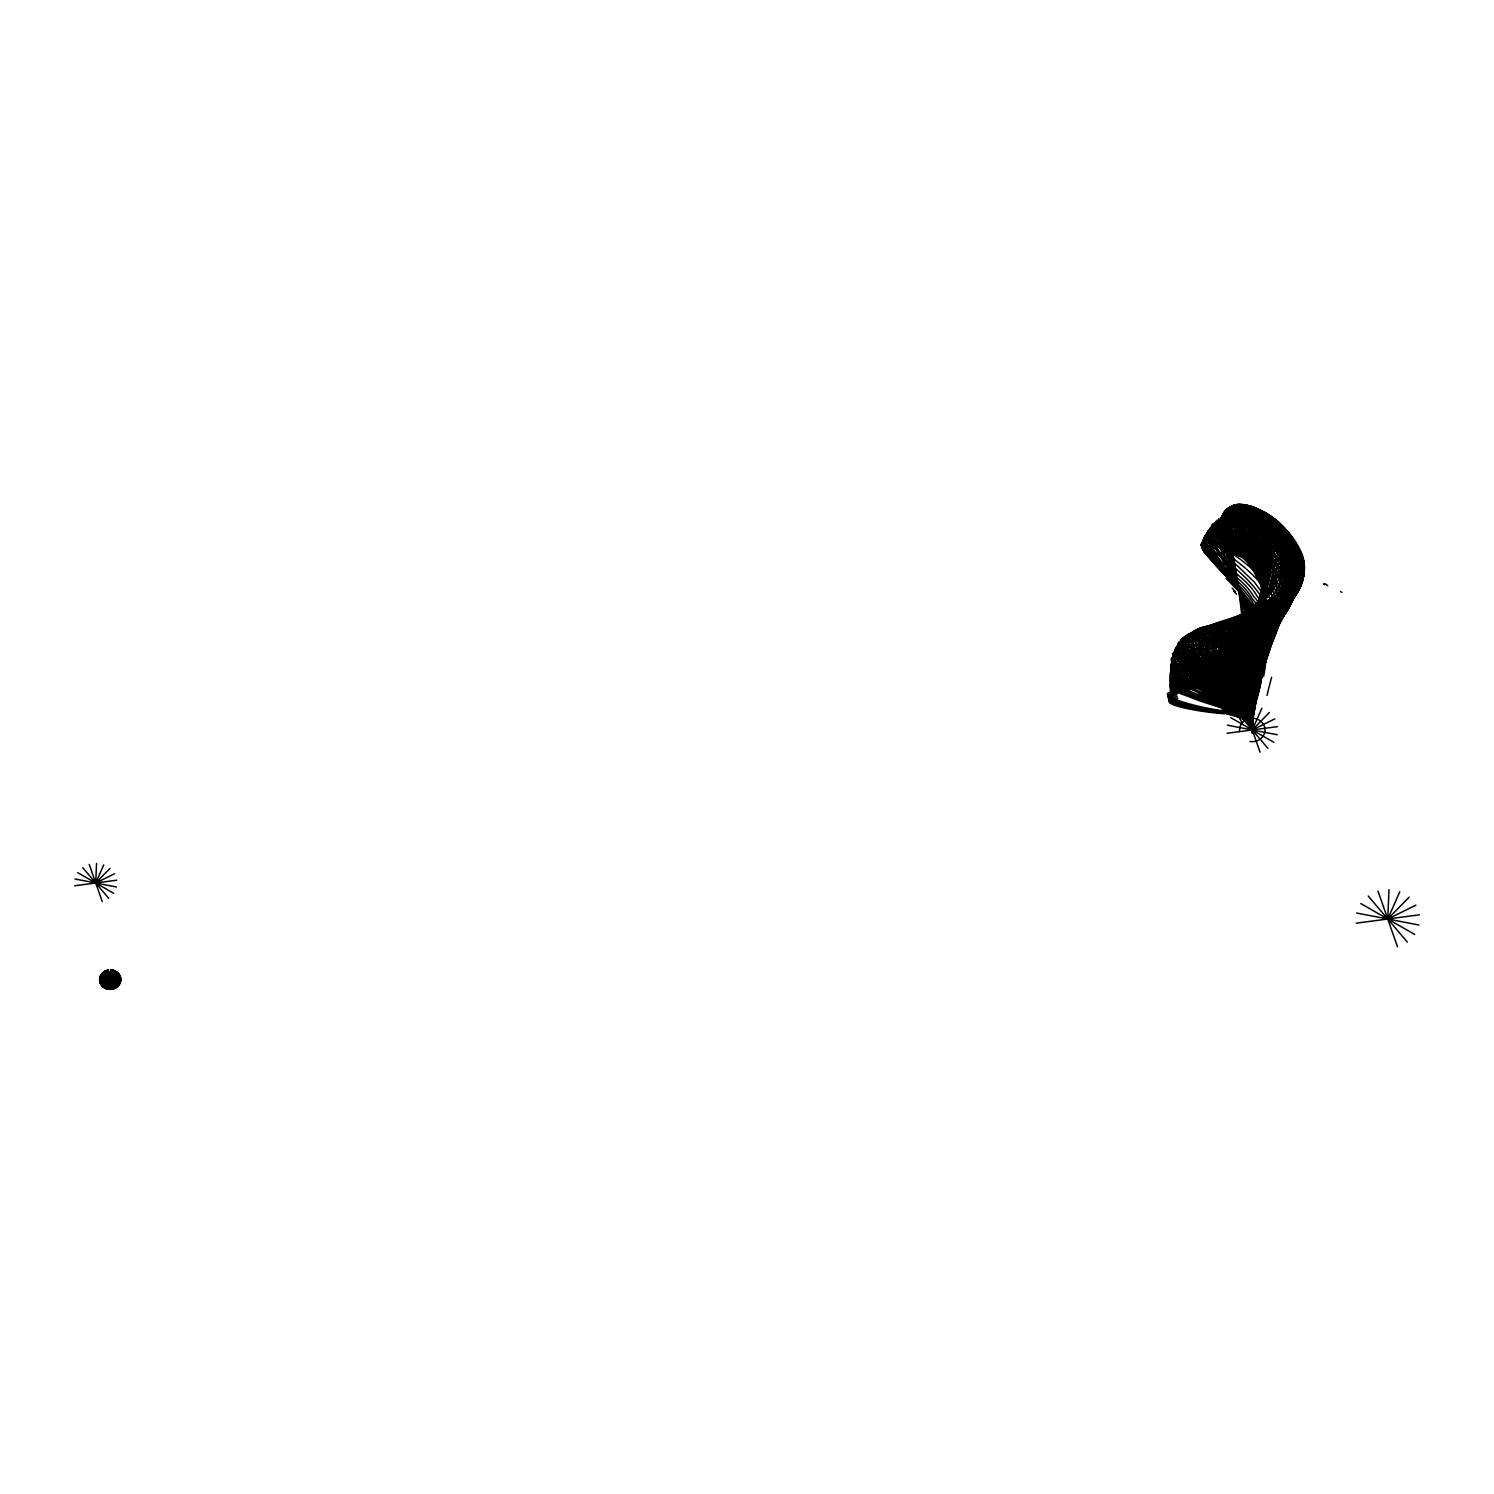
<?xml version="1.0" encoding="UTF-8"?>
<svg xmlns="http://www.w3.org/2000/svg" width="1494" height="1494" viewBox="0 0 1494 1494"><rect width="100%" height="100%" fill="white"/><g stroke="black" fill="none" stroke-linecap="round" stroke-linejoin="round"><path stroke-width="1.5" d="M1274.812 718.894L1252.271 729.968C1244.129 689.089 1257.388 647.668 1283.085 615.565C1313.618 580.102 1279.518 534.497 1243.12 521.406C1226.705 512.031 1214.417 517.746 1223.437 535.991C1223.829 538.288 1225.211 548.597 1224.594 543.928C1223.754 539.838 1223.586 535.748 1222.914 531.621C1220.729 524.506 1221.662 516.27 1226.462 510.406M1260.077 513.955L1241.458 508.072L1234.418 508.408L1228.628 510.836L1225.285 514.851L1223.231 523.33L1224.819 545.478L1222.671 520.696L1225.192 513.208L1229.282 509.174M1256.771 690.191L1252.943 710.976L1252.271 729.968L1269.377 712.489M1261.888 708.193L1252.271 729.968C1246.967 688.006 1275.334 652.224 1278.192 611.793C1275.278 573.266 1237.331 553.34 1209.374 533.657M1263.289 522.321C1249.301 512.106 1217.61 502.133 1222.764 531.229C1221.943 523.591 1222.522 514.664 1229.039 509.529M1221.214 535.786L1223.847 540.361L1224.763 545.926L1222.652 532.966L1223.362 521.873L1225.734 514.515L1230.44 509.211M1218.488 523.031L1223.25 523.572L1224.931 546.991C1226.126 538.4 1217.18 533.601 1209.804 535.226M1223.605 538.101L1223.119 525.458M1252.215 718.353L1252.271 729.968L1253.242 706.531M1251.767 709.108L1252.271 729.968L1252.196 720.538M1281.628 539.334C1314.981 566.842 1294.607 605.163 1270.105 629.665C1246.631 657.621 1245.716 695.831 1252.271 729.968L1251.916 676.259L1247.509 633.549L1237.854 584.322L1220.318 517.69L1223.306 535.618M1221.662 525.197C1219.926 515.262 1227.881 505.644 1237.76 504.729M1248.48 705.373C1242.205 674.821 1251.991 642.196 1274.345 620.383C1292.59 602.437 1314.683 575.844 1298.902 549.344C1292.03 523.46 1220.822 475.167 1222.223 528.876L1222.409 524.487M1230.048 509.23L1223.381 518.829L1223.044 534.422M1223.063 526.766L1224.875 546.169M1230.44 508.558L1223.399 518.063L1223.511 537.56L1220 531.995L1213.987 529.828L1207.806 531.397L1206.05 536.551L1211.055 547.7L1242.709 596.349L1250.683 612.615L1256.435 628.713L1259.965 645.875L1260.749 663.597L1254.157 709.501L1260.488 674.821M1255.856 696.241L1252.906 712.638L1252.271 729.968C1245.398 696.615 1239.572 657.584 1264.708 629.889C1288.164 606.078 1322.694 573.098 1292.684 539.241M1221.812 526.56L1221.644 521.35M1222.727 528.092L1222.783 532.032L1224.202 516.793L1230.104 516.457L1247.527 522.004L1265.605 532.928M1223.044 529.399C1221.812 522.414 1222.839 512.517 1229.581 509.062M1210.663 532.275C1239.273 549.288 1275.82 570.148 1279.704 607.311C1277.09 649.367 1245.959 686.194 1252.271 729.968C1245.38 695.102 1248.05 656.296 1271.936 628.078C1296.568 603.781 1312.572 565.18 1280.097 539.203M1251.767 719.473L1251.823 720.407C1257.014 666.772 1249.824 611.532 1229.17 561.632C1225.92 548.447 1214.51 535.226 1215.649 521.443C1222.017 522.639 1223.306 533.657 1223.399 536.776C1250.833 552.257 1283.159 576.161 1281.142 611.289C1276.399 643.839 1253.933 671.684 1253.018 705.205M1248.125 705.429L1252.271 729.968L1252.065 722.237M1224.781 545.179L1223.138 524.506L1226.2 513.32M1223.082 525.627L1223.175 522.807L1224.725 545.646M1222.914 531.64L1223.474 521.406L1222.727 527.681M1251.841 720.201L1252.271 729.968C1241.981 680.181 1282.282 640.627 1285.288 593.753C1278.677 559.615 1245.342 535.039 1213.24 526.43C1205.901 527.475 1210.85 537.186 1212.829 541.033C1223.269 560.661 1235.631 579.317 1244.371 599.86C1264.036 637.807 1259.834 681.115 1252.57 721.509L1252.738 718.819M1221.476 524.525C1219.646 510.388 1235.669 500.191 1248.2 506.018M1235.463 505.233C1226.891 506.578 1219.87 515.113 1221.476 523.89M1252.439 717.232L1252.271 729.968C1243.438 698.688 1211.709 680.76 1192.884 655.586C1164.48 626.864 1216.714 630.244 1231.243 621.355C1268.798 610.822 1278.957 561.277 1253.541 533.731C1245.23 518.25 1214.192 508.968 1223.605 536.178M1252.233 726.626L1252.271 729.968M1221.438 519.651L1221.308 523.087L1222.036 516.681M1222.615 530.837L1222.671 527.289M1241.607 506.821C1223.362 504.823 1220.523 526.299 1223.81 539.521M1222.241 528.633L1219.646 522.284L1217.012 520.117L1218.656 529.866L1242.205 598.011L1252.009 642.084L1254.68 678.257L1252.252 729.147L1252.682 712.246L1255.408 694.673L1272.272 637.116L1273.28 624.1L1271.73 612.671L1265.848 597.992L1254.474 582.212L1237.069 565.498L1208.963 543.779L1205.733 538.419M1222.988 528.596L1223.044 527.494M1231.355 507.568L1232.008 507.194C1224.912 508.726 1221.046 516.14 1220.915 522.825C1221.532 527.307 1225.808 545.179 1222.036 530.258C1212.381 511.49 1240.412 518.848 1248.106 525.234C1283.533 541.183 1311.452 584.434 1281.161 619.002C1257.257 650.226 1244.913 689.967 1252.233 729.128A58.453 16.042 45.1 0 0 1251.58 726.327C1247.023 702.759 1240.263 677.903 1248.349 654.279C1255.427 631.346 1275.689 616.985 1291.227 600.102M1222.503 515.467L1221.345 523.049M1252.233 726.383L1252.626 717.101L1252.252 726.57L1252.551 718.371M1263.233 521.313C1252.514 513.824 1224.837 502.526 1221.289 522.583C1225.622 503.385 1253.298 519.314 1263.214 525.589M1222.578 531.229L1222.932 523.722M1252.196 724.198L1252.215 723.077L1252.233 729.128A61.217 17.797 41.7 0 0 1251.617 726.401C1245.436 703.637 1233.036 681.544 1235.426 657.211C1237.069 633.68 1258.34 619.674 1276.1 607.815M1222.615 529.137L1222.858 526.093M109.958 989.401L110.182 979.653L111.62 989.308M1221.849 525.01C1219.926 514.702 1228.273 504.43 1238.899 504.636M1252.14 720.463L1252.159 719.156M1252.103 719.081L1252.906 707.521M1278.098 602.829C1258.639 616.817 1227.004 626.546 1227.06 655.362C1227.302 681.245 1243.886 702.666 1251.729 726.401A66.352 20.692 36.8 0 1 1252.177 729.109C1243.531 705.504 1215.855 695.774 1196.918 681.525C1189.373 675.886 1153.181 657.808 1182.856 655.212C1209.953 651.141 1241.682 644.437 1256.081 618.367C1269.041 591.923 1260.432 557.953 1239.59 537.989M1262.019 596.125C1264.055 573.565 1255.595 549.755 1238.265 534.852M1224.875 546.094C1224.389 537.877 1221.588 530.314 1219.496 522.358C1220.785 516.364 1224.837 516.382 1222.708 522.9C1231.654 485.811 1279.835 519.408 1291.507 537.466M1285.55 600.625C1329.791 567.552 1275.129 494.962 1230.216 507.008M1252.271 725.449L1252.308 724.422L1252.289 725.542M1252.271 725.673L1252.345 722.947M96.531 863.476L95.728 882.991L114.496 873.766M1222.578 522.116L1222.055 527.718C1218.973 504.057 1250.665 518.586 1256.435 530.687C1283.925 559.466 1270.124 609.384 1231.934 620.327M1388.972 889.733L1387.758 919.015L1415.92 905.177M1221.382 523.311C1221.7 504.188 1249.059 506.186 1260.376 514.646M1252.345 720.762L1252.252 724.31L1252.588 718.483M1239.31 708.492C1229.357 689.462 1128.437 645.259 1200.541 641.505C1261.832 637.639 1284.317 570.615 1236.939 531.789M1216.228 525.346L1222.802 526.878L1223.287 521.667M1252.327 723.264L1257.481 673.738L1255.091 639.152L1244.689 601.765L1215.033 532.107L1213.445 525.664L1214.622 522.732L1217.984 523.946L1221.438 528.615L1224.538 543.853L1222.428 538.886L1219.347 536.57M1222.951 523.105C1230.44 505.14 1255.315 531.173 1259.89 540.66C1275.969 564.788 1269.956 601.522 1242.915 614.986M1252.271 716.429C1251.486 677.828 1283.29 643.428 1272.16 604.603C1261.832 572.837 1228.61 558.42 1206.909 536.981M1252.607 720.799L1252.233 729.128A52.085 11.224 56 0 0 1251.692 726.233C1246.388 702.964 1238.171 678.649 1244.932 654.745C1251.262 630.113 1274.046 616.2 1290.947 599.281M1221.625 524.17L1223.455 515.86L1226.835 510.126M1222.727 522.34L1223.698 517.26L1227.19 511.023M1252.402 723.619L1252.345 724.609L1252.476 721.06M109.622 989.401L110.724 969.886M1236.995 702.852C1220.094 681.787 1195.144 666.473 1183.192 641.916C1182.464 633.157 1194.322 632.653 1200.336 630.823C1215.276 627.667 1230.589 624.193 1243.568 615.771C1271.824 599.729 1273.093 559.279 1253.615 535.879C1249.432 523.572 1217.909 509.585 1222.914 530.912M1252.327 724.683L1253.466 713.871M1222.596 525.309L1222.484 526.766M1261.832 595.62L1261.963 593.641M1227.582 509.603L1222.97 518.026L1222.335 529.66M1223.156 522.788L1222.895 526.187M1252.402 719.529L1252.7 715.607L1252.644 720.65C1253.018 691.012 1267.64 664.251 1271.469 635.267C1274.681 603.09 1248.648 578.533 1225.528 560.399C1219.552 553.49 1197.217 545.254 1206.797 533.563C1214.678 527.98 1225.734 535.842 1224.632 545.011M1252.383 723.451L1255.52 697.81M1252.345 728.512A54.214 12.886 51.6 0 0 1251.785 725.654C1239.665 697.698 1213.24 679.415 1196.208 654.652C1171.277 625.967 1219.048 626.416 1234.53 618.086C1269.975 608.133 1280.451 561.931 1257.761 534.815C1252.775 521.387 1219.141 504.113 1222.428 529.642M1252.476 722.517L1252.7 718.782M1252.458 722.741L1253.933 704.57M1223.138 524.469L1223.082 528.745L1223.082 527.307M1252.514 721.172L1252.644 719.847M1252.532 721.303L1252.738 718.95M109.286 989.383L111.06 969.905M1227.209 509.846L1222.97 517.652L1222.111 528.11M1262.038 591.512C1261.253 615.939 1241.365 634.857 1218.824 641.225C1204.5 648.265 1184.947 644.194 1172.529 653.718C1192.212 683.244 1235.65 693.141 1251.841 726.663A62.057 18.376 40.5 0 1 1252.364 729.24A52.383 11.56 55.1 0 0 1251.953 726.532M1223.306 522.732L1223.194 524.17L1224.576 517.036M1239.74 708.268C1232.158 690.415 1132.041 642.476 1199.234 640.347C1257.108 637.714 1283.981 577.207 1239.441 536.869M1254.176 702.143L1255.651 667.034L1251.711 632.578L1245.641 607.703L1220.673 528.82L1218.674 518.773L1221.606 524.824L1223.455 535.618M1261.87 594.295C1262.262 619.898 1240.506 639.6 1217.311 646.136C1203.193 653.308 1182.8 648.844 1171.109 658.873C1192.585 686.997 1237.891 694.673 1252.233 729.128C1243.68 683.3 1270.647 643.783 1287.66 603.931C1296.456 564.489 1256.566 534.46 1223.25 523.572M1252.868 716.821L1256.715 669.648L1255.595 650.058L1252.364 630.412L1240.207 590.391L1214.958 537.168L1212.176 525.589L1218.618 527.139L1222.988 534.591M1221.401 521.593L1221.887 518.437M1252.756 719.044L1253.746 710.901M1252.756 719.585L1253.335 713.385M1252.85 714.244L1253.167 711.424M1252.794 717.456L1252.924 716.205M1221.476 522.134C1227.508 503.964 1252.85 521.126 1263.102 526.766M1222.97 524.431C1236.024 474.737 1309.005 540.604 1304.15 570.391C1302.338 603.763 1265.082 618.03 1253.018 646.79C1240.001 672.767 1247.042 702.161 1252.233 729.128A49.788 8.684 62.5 0 0 1251.785 726.215C1245.342 700.929 1234.679 673.925 1244.427 648.022C1254.25 620.701 1285.083 610.71 1299.687 587.03M1252.887 716.074L1254.848 703.973M1253.205 714.505L1252.663 720.388L1253.018 717.307M1222.391 523.33L1223.026 522.302M1222.503 520.267L1222.017 526.934C1221.438 503.366 1253.223 521.033 1262.953 528.017M1252.868 717.774L1253.69 711.349L1253.186 715.943C1266.296 661.749 1253.261 605.387 1224.053 558.607C1215.164 553.434 1201.68 503.609 1222.802 532.91M108.969 989.345L111.396 969.942M1252.98 716.448L1253.149 715.196M1253.186 715.458L1253.036 717.195L1254.344 707.073M1253.298 714.337L1253.447 713.217M1253.223 715.309L1253.373 714.188M1260.17 675.307L1253.933 710.957M1222.839 523.404L1225.155 514.944L1228.236 511.938M1223.362 522.527L1224.893 516.345M1261.664 596.255L1258.452 608.077M1221.98 524.077C1220.168 504.486 1255.24 523.572 1264.297 530.407M1261.646 597.581L1261.048 601.447M1222.466 522.564L1222.708 521.033M1253.317 711.891L1257.705 691.461M1253.354 714.767L1253.765 711.686M1253.466 712.47L1253.877 709.818M1253.522 713.572L1254.53 706.811L1254.381 708.212M1253.541 713.422L1255.819 699.136M1224.669 513.077C1220.859 516.775 1221.812 525.066 1223.212 515.579C1226.835 506.896 1240.506 509.846 1247.303 514.253M1223.269 522.489L1224.109 518.605L1223.735 519.52M1221.849 520.136C1228.348 503.086 1251.785 512.106 1263.009 519.445M108.632 989.308L111.714 969.979M1253.933 710.229L1253.709 711.536L1254.101 709.893M1253.727 711.872L1254.325 708.642M1254.418 707.82C1266.744 660.684 1256.641 609.907 1227.694 570.671C1222.092 564.956 1189.56 516.084 1221.364 532.63M1253.933 710.77L1254.138 708.679M1222.746 521.798L1223.679 520.136M1261.403 598.216C1259.255 623.353 1236.08 640.179 1213.24 645.894C1201.288 652.579 1178.542 646.529 1171.763 658.462C1194.434 685.765 1238.003 694.803 1252.233 729.128C1249.171 704.477 1250.048 678.649 1260.6 655.735C1269.47 633.269 1288.407 615.416 1293.02 591.25C1295.373 553.957 1256.137 521.985 1221.364 519.389M1254.138 709.706L1254.344 708.436M1223.437 520.248L1222.727 525.29M1254.157 708.903L1254.586 707.148M1255.296 702.74C1271.114 649.666 1248.162 596.517 1218.021 553.396C1215.425 546.487 1202.483 534.198 1211.298 527.849C1214.024 527.158 1216.956 528.017 1219.179 529.679C1221.98 530.613 1225.08 541.5 1222.708 537.056M1254.53 707.372L1254.773 706.083M1222.522 521.014L1222.988 518.754M1223.306 521.238L1224.706 516.812M1254.624 706.681L1257.108 694.318M1201.363 543.779C1212.624 570.054 1242.803 585.76 1254.549 612.988C1272.197 641.841 1261.253 675.68 1254.624 705.952C1269.228 663.766 1266.893 614.351 1232.027 582.268M1255.091 704.272L1256.361 697.81M1261.627 594.705C1266.165 570.745 1255.632 544.115 1235.762 529.959M108.296 989.271L112.05 970.017M1254.885 704.851L1255.726 700.667M1255.558 701.881L1256.081 699.173M1255.894 700.219C1274.457 649.311 1250.497 597.973 1217.405 559.316C1213.688 551.809 1199.663 540.697 1207.712 532.2C1213.109 529.156 1221.513 531.042 1223.399 537.466M1223.81 519.688L1223.381 521.779L1225.528 514.739L1230.309 509.697M1255.035 701.788L1255.352 700.294M1256.342 695.737C1275.988 645.8 1248.835 595.546 1214.846 559.559C1210.812 553.023 1197.553 541.836 1206.61 534.441C1212.026 531.397 1221.084 531.715 1223.493 538.456M1223.549 519.763L1226.611 511.956M1223.194 520.36L1226.014 513.506L1230.141 508.912M1256.566 696.783C1269.153 659.171 1263.569 616.387 1235.762 586.806M1223.53 520.64C1255.819 525.216 1295.298 556.16 1291.993 593.062C1278.995 633.437 1244.129 668.154 1251.038 714.076M1222.148 518.922C1225.566 499.874 1250.795 502.731 1262.617 511.956C1286.353 526.934 1309.304 559.316 1293.86 587.385C1277.762 613.119 1237.704 617.881 1231.037 650.376C1226.63 678.706 1245.679 702.89 1252.233 729.128C1243.811 697.437 1222.148 658.014 1249.544 629.385C1274.494 607.591 1325.813 581.969 1292.646 542.733M1222.596 533.881C1222.596 529.586 1216.041 523.554 1220.71 520.173C1225.379 514.422 1229.618 502.47 1241.14 504.729C1283.01 508.147 1325.085 571.399 1282.375 601.447M1255.707 699.211L1256.715 694.71M1256.342 697.474L1256.659 696.036M1255.744 695.7L1256.118 694.075M107.979 989.215L112.386 970.073M1221.55 518.53C1223.567 506.036 1238.974 502.582 1248.965 507.96M1256.715 695.196L1262.878 668.453L1264.858 652.953L1264.335 638.704L1260.675 624.1L1254.512 610.878L1245.809 597.749L1206.368 554.778L1202.147 548.877L1201.008 544.47L1204.033 551.772M1256.305 695.196L1257.444 691.666M1257.052 693.702C1263.644 668.322 1271.842 639.88 1258.247 615.211C1245.828 589.794 1222.428 572.8 1204.164 552.014M1201.867 543.256C1211.036 566.133 1240.039 576.852 1252.42 598.889C1275.446 625.146 1267.043 661.282 1257.462 691.106M1256.659 693.646C1265.493 664.923 1274.083 630.954 1253.989 604.659C1241.178 580.643 1212.717 568.374 1201.213 544.32M1256.603 693.048C1265.362 662.01 1281.086 624.94 1257.145 596.33C1244.521 573.528 1214.939 563.331 1203.492 541.314M1251.132 715.645L1252.233 729.128C1244.222 702.796 1216.508 688.622 1197.983 670.19C1185.003 660.703 1161.697 638.89 1193.986 638.61C1222.185 635.025 1256.323 622.849 1262.579 591.4C1267.547 566.058 1255.24 534.871 1230.552 524.599M1260.675 602.045C1251.486 641.505 1206.237 645.725 1173.649 653.158C1169.148 663.373 1188.589 669.499 1194.304 676.016C1209.692 686.979 1225.771 697.156 1239.74 709.949M1223.493 519.707L1223.885 518.287M1258.191 688.603C1267.566 658.649 1277.314 622.363 1253.429 596.125C1240.991 574.592 1212.194 564.508 1202.577 542.434M1302.245 581.502C1308.707 547.178 1278.957 514.926 1247.677 505.476M107.643 989.14L112.704 970.148M1229.861 508.035C1266.52 495.018 1318.212 551.267 1299.985 587.049C1286.166 610.71 1257.556 622.568 1247.714 649.087C1237.816 673.831 1245.641 700.537 1251.58 725.188A49.937 8.609 62.3 0 1 1252.14 728.269L1252.215 729.165C1244.595 694.318 1244.577 654.185 1270.535 626.434C1294.906 604.043 1316.475 567.813 1285.83 540.044M1257.276 685.559C1265.605 653.905 1289.583 618.105 1266.819 586.825C1252.999 563.798 1227.34 552.108 1208.142 535.3M1238.246 705.71C1225.061 691.797 1210.047 679.863 1195.816 667.071C1190.158 659.918 1175.367 652.878 1178.598 642.327C1206.013 632.037 1243.662 633.157 1258.658 602.381C1272.757 574.817 1258.751 531.939 1227.975 523.348C1213.576 517.596 1218.469 527.195 1222.671 534.815M1221.849 519.482C1229.525 503.123 1251.262 511.284 1262.841 518.567M1223.418 518.605C1227.564 500.322 1252.065 512.293 1262.635 517.727M1247.042 505.775C1235.501 502.096 1219.982 509.267 1221.438 522.919L1221.289 522.004M1204.556 539.95C1224.613 577.842 1264.073 610.635 1261.795 657.939M107.325 989.065L113.021 970.222M1223.586 518.101L1226.275 513.693M1223.922 517.876C1232.494 506.41 1250.59 520.827 1257.257 529.119C1272.496 546.767 1278.733 574.723 1265.063 595.042C1251.711 614.93 1227.06 620.589 1205.509 626.92C1186.404 628.806 1189.896 649.722 1200.877 659.358M1222.241 516.401C1231.392 496.008 1258.546 513.058 1267.808 525.197C1289.602 546.841 1293.393 589.028 1263.551 605.63C1245.492 620.346 1200.989 621.896 1208.889 654.241C1217.087 682.553 1243.867 701.284 1252.233 729.147C1247.415 706.102 1236.752 683.374 1240.58 659.284C1243.848 631.701 1269.657 616.891 1288.575 600.289M1222.895 518.418L1225.827 513.152M107.008 988.991L113.339 970.316M1223.81 517.391L1224.464 516.121M1222.204 519.949L1221.831 526.243M1223.997 517.092C1240.45 571.1 1243.195 638.816 1250.254 697.549M1224.146 517.185C1234.063 505.924 1252.85 519.165 1263.289 524.45M1302.432 580.886L1298.435 590.317L1290.573 600.551M106.69 988.897L113.656 970.409M1221.961 518.717L1224.146 516.831M1224.837 516.009C1226.35 510.892 1235.65 507.306 1242.56 510.593M1224.706 516.7L1229.898 510.201M1291.171 599.636C1308.483 584.135 1304.206 556.888 1289.509 541.202M106.373 988.785L113.974 970.502M103.74 864.858L95.728 882.991L109.977 868.444M1399.785 891.806L1387.758 919.015L1409.141 897.166M1300.303 586.825C1307.717 571.81 1302.544 554.181 1293.804 540.94M1292.291 599.355C1304.243 577.524 1291.208 552.07 1273.616 537.784M106.074 988.673L114.291 970.614M1225.099 515.897L1229.413 510.78M1257.836 608.45L1255.371 612.11C1244.166 630.692 1222.353 638.816 1202.016 642.663C1195.405 646.23 1169.223 642.327 1176.618 654.932C1199.831 681.301 1238.806 695.158 1252.215 729.165L1251.767 726.345L1252.215 729.165C1244.483 698.109 1227.732 660.703 1251.468 632.279C1271.431 609.066 1317.857 590.896 1300.508 552.855M1222.596 515.131C1237.891 494.944 1265.791 520.379 1274.251 535.898C1296.773 565.871 1277.165 607.535 1242.448 616.032M1300.116 584.976C1307.997 570.689 1301.591 553.658 1292.403 541.687M1224.893 516.028C1236.472 505.215 1254.176 521.985 1261.478 531.677C1275.745 550.184 1280.003 578.832 1264.129 597.731C1246.482 628.993 1158.821 616.144 1208.067 667.444M1300.023 585.629C1315.691 547.868 1267.752 500.807 1230.402 509.771M105.757 988.542L114.59 970.745M1256.342 610.448C1269.732 584.901 1259.237 551.772 1238.115 533.713M1251.935 730.249A88.109 10.383 -76.4 0 1 1251.86 727.653A50.759 3.623 77.3 0 0 1251.524 724.571A49.078 4.986 72.5 0 1 1251.953 727.709L1252.215 729.165C1245.865 699.584 1236.64 665.801 1255.035 638.424C1270.703 612.503 1311.825 595.658 1302.917 559.858M105.458 988.43L114.889 970.876M1292.534 599.524C1263.887 635.081 1238.862 678.818 1252.047 726.215L1252.196 725.281M1300.097 587.179C1285.83 611.625 1255.912 624.305 1247.285 652.617C1238.451 677.865 1247.285 704.16 1252.215 729.165L1247.677 703.618M1225.454 515.057C1235.351 504.655 1252.719 515.057 1263.14 520.36M105.159 988.281L115.187 971.007M1225.696 513.544L1227.657 510.481M1299.425 587.758C1284.466 611.55 1253.839 622.942 1245.137 651.216C1236.304 677.193 1246.986 703.73 1252.215 729.165L1249.227 717.867M1223.1 520.211L1221.644 524.954M104.879 988.132L115.486 971.156M1255.165 613.548C1243.587 632.672 1220.971 640.702 1200.037 644.493C1193.332 647.873 1169.447 644.082 1174.62 656.482C1197.983 682.851 1238.451 695.083 1252.215 729.147M104.58 987.982L115.766 971.305M1226.051 512.405L1227.956 510.313M1226.07 514.048L1228.815 511.434M1226.537 512.535L1229.861 508.968M1223.343 518.904L1222.148 523.367M104.3 987.814L116.046 971.474M1292.459 599.598C1307.736 582.548 1303.459 556.384 1288.351 540.772M1223.287 523.89C1244.819 514.552 1261.795 550.315 1264.764 567.365C1271.917 600.775 1240.692 626.49 1210.364 630.636C1185.844 633.157 1168.028 639.974 1194.042 661.412C1213.277 682.515 1239.815 698.875 1251.542 725.711L1248.386 718.147M1252.887 634.52C1269.452 611.065 1308.464 597.469 1303.59 563.406C1296.512 535.823 1271.637 513.264 1243.942 507.325M1292.796 598.833C1321.835 565.46 1286.764 520.061 1253.261 507.138M1252.98 633.904C1239.721 651.627 1217.741 659.564 1196.862 664.176C1190.737 668.098 1167.206 664.55 1170.848 675.008C1195.704 695.382 1235.426 699.435 1252.121 728.344A62.729 1.83 -88.9 0 0 1252.196 730.846M104.038 987.646L116.327 971.642M1292.086 599.934C1258.34 629.329 1235.351 673.458 1250.534 718.595M103.758 987.459L116.588 971.828M1224.202 512.647C1241.047 499.313 1262.411 520.099 1271.45 533.956C1289.005 557.15 1284.915 594.612 1257.332 608.151C1240.898 621.243 1203.081 621.616 1205.938 649.573C1213.259 676.539 1235.575 695.681 1249.096 719.398C1231.187 688.622 1180.017 635.753 1241.514 617.974C1281.161 600.98 1266.072 525.869 1225.211 523.087M103.497 987.273L116.849 972.015M103.235 987.086L117.111 972.202M1226.667 509.865C1269.732 486.204 1327.102 573.547 1279.181 601.54M102.993 986.88L117.354 972.407M1227.078 509.585C1246.295 497.763 1268.481 518.549 1278.92 533.844C1297.427 556.608 1293.412 594.295 1265.082 607.087C1244.932 618.703 1207.525 629.908 1218.002 660.74C1224.333 684.476 1245.473 707.484 1252.233 727.373M102.75 986.675L117.596 972.631M1224.669 515.393C1236.659 507.045 1252.364 517.634 1263.308 523.348M1227.47 509.305L1230.496 506.989M1248.965 614.538C1233.409 629.03 1211.727 633.008 1191.521 636.668C1178.187 635.604 1174.732 648.882 1185.657 655.773C1206.069 677.977 1245.156 703.991 1252.103 727.242M1227.863 509.043L1240.132 504.729M102.526 986.451L117.839 972.837M102.283 986.227L118.063 973.061M1284.093 600.98C1317.26 578.682 1296.979 532.798 1269.246 515.747M1278.733 600.289C1316.121 572.295 1282.282 510.332 1242.616 506.896L1230.253 507.885M1228.89 508.67L1229.842 508.726M1283.962 602.362L1275.988 608.357M102.078 986.003L118.287 973.285M1278.64 607.815C1303.104 595.004 1311.863 563.051 1291.656 542.173M1225.472 511.751L1228.031 510.164M1229.525 508.838L1231.037 508.838M1282.58 602.605L1249.003 627.536L1240.954 637.378L1236.49 646.958L1234.231 661.3L1235.762 676.875L1252.103 728.362L1248.872 707.148M1278.883 607.162C1260.04 620.309 1238.283 636.631 1237.742 661.935C1236.061 685.13 1247.042 706.345 1252.103 728.362C1235.482 686.119 1210.943 636.351 1267.472 611.644C1285.886 601.746 1306.41 584.098 1300.527 560.661C1295.391 538.382 1278.621 519.744 1258.546 509.454M1277.968 601.447C1259.05 616.611 1225.155 622.979 1223.437 652.056C1223.623 678.687 1241.626 700.2 1251.057 723.992C1241.309 702.385 1224.277 684.439 1216.975 661.581C1206.106 636.668 1232.961 620.869 1252.532 613.773M1280.956 602.978C1261.141 617.078 1232.419 629.982 1232.382 658.35C1231.598 683.001 1245.604 704.458 1251.972 727.447L1249.974 721.21L1251.953 727.391M101.853 985.76L118.493 973.528M1229.469 508.203C1252.551 498.118 1274.886 524.077 1284.896 542.378C1303.422 571.231 1281.964 605.275 1252.215 614.37M101.667 985.517L118.698 973.771M1205.06 537.579C1194.36 547.962 1214.473 560.213 1219.608 568.374M1272.44 608.002C1320.173 586.619 1297.502 527.886 1259.853 510.238M101.461 985.274L118.885 974.013M1271.88 607.46C1251.468 618.815 1223.847 634.24 1228.46 662.029C1230.813 685.279 1244.857 704.851 1251.841 726.663C1243.904 704.178 1227.47 685.13 1222.951 661.3C1215.649 633.437 1245.305 619.151 1265.567 609.066C1323.311 587.347 1288.071 508.95 1239.572 505.57M1223.847 516.588L1221.438 523.703M101.275 985.013L119.072 974.275M1230.981 507.661C1274.214 494.047 1325.066 570.839 1281.198 600.495C1261.253 615.752 1226.761 623.988 1225.883 654.204C1225.864 681.413 1244.913 703.207 1252.103 728.381L1247.77 715.738M1231.056 507.885L1233.036 507.101M101.106 984.77L119.259 974.536M1231.224 508.446L1238.806 506.167M1231.336 508.109L1234.81 506.578M1205.77 536.458L1216.191 534.254L1222.876 537.989M1229.394 510.948C1240.3 505.868 1252.607 511.919 1262.411 516.924M1227.975 512.423C1248.424 507.717 1264.839 530.071 1271.954 546.673C1284.541 573.042 1268.985 605.033 1242.037 614.408C1227.975 624.118 1193.071 621.485 1196.395 645.389C1206.125 670.134 1227.526 687.707 1242.541 709.146M1231.635 507.269L1233.745 506.802C1287.212 510.929 1310.892 595.452 1250.198 613.548C1231.205 620.682 1199.719 633.363 1212.157 659.433C1221.121 683.897 1241.663 701.975 1251.561 725.823M1242.242 614.874C1230.16 628.899 1175.404 620.253 1191.148 649.18C1208.403 675.811 1236.434 694.337 1250.665 723.021M1231.691 507.493L1235.258 506.298M1231.598 508.091L1238.47 506.018M100.938 984.49L119.427 974.798M1229.954 510.462C1240.039 505.868 1251.449 510.911 1260.675 515.355M1254.325 611.998C1312.628 593.622 1285.774 508.987 1234.156 506.242M1231.934 506.989L1234.324 506.615M1230.981 509.454C1270.927 501.611 1324.17 556.814 1293.412 593.846C1275.671 613.324 1245.436 623.147 1238.507 651.104C1232.158 677.174 1245.212 702.105 1251.841 726.663L1251.374 724.945A49.153 7.209 66.1 0 1 1252.065 728.082A49.395 7.75 64.6 0 0 1251.561 725.094L1251.823 726.663L1249.918 721.471M100.77 984.229L119.576 975.059M1205.957 538.288L1215.537 536.01M1206.088 537.653L1212.997 535.618M1205.919 538.755L1212.923 536.626L1218.338 536.906L1222.82 539.782L1224.538 544.339L1220.747 536.402L1211.727 532.966M1252.644 613.287L1248.965 615.042M1205.994 539.035C1211.541 536.421 1220.785 534.665 1223.997 541.519M1206.181 539.054C1212.232 535.842 1223.549 535.3 1224.594 544.227C1225.099 539.017 1215.686 533.526 1209.188 536.253M100.621 983.948L119.725 975.339M1206.48 538.811L1215.108 536.925M1232.699 506.858L1234.137 506.503M1232.494 506.466L1241.663 504.785M100.49 983.687L119.875 975.619M1240.954 616.256C1227.004 622.867 1200.392 627.125 1203.678 647.985C1209.132 669.163 1225.304 685.223 1237.648 702.591M1207.32 538.139L1216.62 536.962M100.359 983.388L120.006 975.899M1230.048 621.074C1215.182 628.731 1167.393 627.275 1193.669 654.858C1212.045 680.031 1241.775 698.053 1252.103 728.362L1248.947 718.427M1233.764 506.261C1262.691 502.675 1289.135 529.399 1300.807 553.788M100.229 983.108L120.118 976.18M100.117 982.828L120.23 976.46M1208.235 537.261L1215.574 535.487M1234.903 506.261L1237.256 505.999M100.023 982.529L120.342 976.759M99.93 982.23L120.416 977.057M99.837 981.931L120.51 977.356M1236.136 505.775L1252.7 507.997L1271.058 517.596M1234.847 505.252L1250.702 506.429M1234.996 505.439C1224.931 507.512 1219.888 518.997 1222.522 528.409M99.781 981.633L120.584 977.655M1236.565 505.551C1248.405 503.254 1259.423 509.771 1268.948 515.953M1236.976 505.607C1283.029 506.69 1318.343 581.801 1268.91 606.172C1250.908 618.217 1220.281 624.567 1219.384 650.917C1220.523 675.998 1237.611 696.129 1248.256 717.811L1246.22 713.796M99.706 981.334L120.64 977.954M1237.387 505.682L1239.721 506.111M74.7 885.774L116.756 880.209M1227.041 733.293L1277.519 726.626M99.668 981.035L120.697 978.253M1356.216 923.18L1419.3 914.832M1238.265 505.551C1281.086 505.607 1320.397 572.688 1278.621 601.466C1260.749 615.827 1231.878 621.616 1225.472 646.566C1221.588 671.814 1237.686 694.094 1247.695 715.962M1238.302 505.047L1249.6 507.138L1262.897 514.459M99.612 980.736L120.734 978.551M1212.194 536.458L1215.537 536.439M1217.349 524.17C1249.694 532.125 1284.074 557.579 1288.052 592.632C1283.029 635.436 1245.716 670.096 1251.505 715.794M99.594 980.419L120.753 978.869M1210.794 534.086L1220.299 536.551L1224.557 543.816M99.575 980.12L120.771 979.168M1237.947 504.897C1288.818 509.921 1321.368 589.775 1261.141 611.102C1240.319 619.973 1212.68 636.799 1222.353 663.747C1227.919 687.165 1245.23 705.579 1252.103 728.362L1248.312 718.297M1239.964 505.719L1242.691 506.149M99.556 979.821L120.79 979.485M1240.935 505.7L1249.712 506.896L1258.863 510.238M99.556 979.504L120.79 979.784M1214.865 536.738L1222.167 539.091L1224.8 545.665M1215.63 534.871C1193.501 532.723 1205.135 556.496 1216.602 564.284M1240.281 504.598L1250.104 506.186M99.575 979.205L120.771 980.083M1242.186 504.879L1243.232 504.935M99.594 978.887L120.753 980.4M99.631 978.589L120.715 980.699M99.668 978.29L120.678 980.998M1243.662 507.008C1268.126 511.583 1289.285 530.071 1299.911 552.182M1243.438 504.804L1255.651 508.52M1216.826 536.869L1222.241 539.278L1224.613 544.096M1217.517 536.551L1221.756 538.251L1224.109 541.874M99.724 977.991L120.622 981.315M99.799 977.674L120.566 981.614M1227.377 725.169L1277.183 734.749M1356.627 913.021L1418.889 925.01M74.98 878.995L116.476 886.988M1212.661 531.901L1219.403 534.74L1223.941 540.025M99.874 977.375L120.491 981.913M99.949 977.076L120.398 982.212M1221.345 712.246C1231.71 716.056 1247.471 716.578 1252.103 728.362L1250.833 723.152L1252.103 728.381L1251.169 724.347L1251.748 726.364M1215.22 526.654L1220.281 529.772L1223.25 535.86M1248.162 505.607L1253.223 507.25M1221.569 711.648C1231.896 715.514 1246.612 716.522 1251.916 727.615A50.348 3.324 77.4 0 0 1251.599 724.31A51.375 2.558 79.6 0 1 1252.047 727.653M100.042 976.796L120.304 982.51M1221.812 711.069C1232.195 715.01 1246.519 716.578 1251.916 727.634A49.844 3.81 76 0 0 1251.561 724.329A49.302 4.519 73.9 0 1 1251.953 727.634C1243.363 709.258 1221.196 703.114 1205.06 693.085C1199.103 687.053 1165.675 678.593 1171.259 668.304C1215.145 662.029 1276.436 641.281 1261.403 584.117M100.154 976.497L120.192 982.791M1227.975 523.33C1260.17 534.908 1298.79 565.087 1288.314 603.557C1272.627 640.048 1246.089 675.008 1251.393 717.213M1222.073 710.49L1243.381 718.819L1248.797 722.592L1251.953 727.541L1248.779 720.78L1240.431 711.256M1249.936 506.167L1255.053 508.091M1222.335 709.911L1241.122 717.363L1249.414 723.451M1251.281 506.466L1252.532 506.914M100.266 976.217L120.08 983.089M1213.52 530.893L1220.654 534.572M1222.802 526.878C1254.232 539.539 1291.544 566.73 1286.017 604.902C1274.046 643.428 1246.22 678.836 1251.935 721.546C1247.826 691.311 1256.753 660.647 1272.627 634.969C1288.145 613.063 1301.069 581.371 1280.283 558.196C1280.974 549.194 1203.305 496.998 1222.409 533.339M1222.634 709.351C1232.139 713.161 1242.971 716.037 1250.048 723.899C1256.305 734.208 1245.361 713.646 1240.935 712.694C1220 695.233 1194.248 684.794 1172.883 667.986C1162.706 653.606 1208.534 658.686 1214.585 651.571C1243.568 644.792 1267.976 617.003 1261.664 586.134M100.397 975.918L119.968 983.369M1212.923 529.249C1242.634 542.359 1274.924 563.182 1282.282 596.965C1283.551 639.731 1247.341 674.877 1251.879 718.894M1253.896 507.362L1256.342 508.782M1232.513 526.224C1286.521 559.447 1265.119 635.51 1201.549 638.573C1186.591 639.581 1163.042 644.568 1185.302 660.367C1205.303 679.042 1229.002 693.963 1246.071 715.626M100.528 975.638L119.819 983.65M1255.856 508.24L1257.705 509.361M1256.547 508.483L1267.678 514.814M100.658 975.358L119.688 983.93M1249.656 508.726C1294.981 529.38 1307.213 597.917 1250.665 613.791C1233.969 621.803 1207.264 632.261 1214.062 655.866C1220.019 679.042 1236.752 697.119 1247.976 717.718M1257.201 508.819C1296.699 526.131 1320.584 587.366 1270.479 608.786C1253.036 619.282 1230.384 631.159 1229.394 654.316C1228.441 676.726 1240.039 696.895 1248.442 716.915M100.826 975.096L119.539 984.21M1214.361 529.978L1220.971 534.198L1223.642 538.531M100.976 974.816L119.371 984.471M1234.604 528.241C1255.931 541.967 1267.043 570.278 1261.571 594.948C1251.767 622.531 1220.038 630.767 1194.117 635.043C1166.777 636.145 1186.516 657.192 1197.254 665.876C1215.537 684.327 1238.433 699.678 1250.59 723.208L1239.534 708.361M101.144 974.555L119.203 984.733M1220.206 534.852C1199.645 527.195 1198.916 549.4 1213.259 559.129M1230.72 717.606L1273.84 742.313M1360.81 903.571L1414.706 934.441M77.763 872.701L113.693 893.3M101.331 974.293L119.016 984.994M1239.534 714.319C1234.735 704.813 1134.263 677.884 1184.182 671.945C1226.63 668.397 1277.706 635.118 1261.496 586.376M1251.804 717.437C1243.363 663.616 1313.936 611.756 1267.827 563.462C1253.634 547.999 1235.65 535.954 1216.06 528.446C1209.804 526.616 1221.14 532.406 1221.345 534.815M101.517 974.051L118.829 985.256M1267.771 514.739L1282.244 526.766L1292.721 539.11M101.723 973.789L118.624 985.498M1236.509 551.305L1250.721 565.815L1261.814 586.6M1220.971 536.906L1224.464 543.424M1171.707 698.538C1169.895 690.303 1196.451 690.172 1202.334 685.279C1223.287 677.884 1244.577 667.183 1257.35 648.284C1277.239 615.397 1325.981 577.226 1283.085 539.521M1239.871 713.871L1248.424 721.21L1251.935 727.578L1248.536 716.746M1211.821 530.706L1223.343 536.776L1223.231 533.283M101.928 973.546L118.418 985.741M1237.368 551.454L1246.071 559.634L1254.661 571.567M1271.413 517.335C1309.472 544.264 1314.645 591.829 1267.715 612.54C1221.532 633.307 1230.701 680.947 1249.133 717.979M1171.165 693.571C1167.244 687.595 1181.922 687.67 1185.284 685.559C1200.392 681.507 1215.481 676.819 1229.207 669.181C1259.162 655.38 1274.961 618.703 1262.187 587.87M118.213 985.984L102.134 973.322L117.989 986.208M1263.551 515.505C1304.617 546.356 1302.002 599.561 1249.936 615.976C1194.976 632.97 1225.472 682.254 1246.201 713.964M1171.165 695.121C1168.215 688.715 1183.902 689.294 1187.506 686.661C1202.782 682.384 1218.002 677.286 1231.691 669.144C1261.814 654.129 1275.334 615.958 1261.384 585.349M1238.04 551.062L1246.724 559.69L1255.128 571.978M1238.227 551.659C1292.273 598.795 1257.948 667.575 1192.492 675.195C1120.014 685.69 1249.768 704.234 1251.916 727.578M1171.203 696.671C1168.98 690.639 1183.024 691.068 1186.778 688.566C1201.269 684.401 1215.705 679.546 1228.89 672.132C1257.481 658.499 1274.755 624.473 1264.223 593.734M1240.02 711.574C1228.946 693.552 1122.704 657.603 1199.066 653.942C1259.834 649.778 1282.898 582.305 1240.786 540.081M1270.274 536.607C1298.137 554.872 1304.449 594.313 1280.75 618.684C1260.096 645.147 1246.183 678.257 1250.497 712.339M1238.899 551.286L1249.75 563.275M1170.754 690.079C1167.169 683.822 1181.754 684.233 1185.302 682.104C1200.504 678.276 1215.743 673.794 1229.543 666.212C1260.637 652.206 1274.643 613.399 1260.282 582.585M102.582 972.855L117.765 986.432M1215.892 528.353L1221.7 534.74M1170.717 691.647C1167.934 685.335 1182.408 685.989 1186.012 683.636C1200.597 679.845 1215.164 675.381 1228.479 668.192C1257.593 655.082 1274.046 620.253 1262.803 589.813M1239.777 551.547L1251.86 566.357M1251.318 726.159A60.47 17.256 42.8 0 1 1251.897 728.885A51.804 10.888 56.8 0 0 1251.449 725.916C1240.095 706.905 1217.18 699.117 1199.234 687.726C1194.714 682.048 1162.108 673.383 1172.977 664.176C1214.622 658.985 1273.728 639.675 1261.347 585.648C1278.677 641.822 1217.89 667.351 1173.332 672.748C1159.288 680.778 1195.76 689.238 1199.645 693.739C1217.199 703.562 1240.86 708.604 1251.655 726.924C1238.694 708.417 1212.549 706.419 1193.351 697.044C1186.927 694.131 1154.395 684.775 1178.691 680.237C1226.238 674.448 1284.28 638.741 1260.45 582.996M102.825 972.65L117.522 986.656M1276.847 539.11C1308.725 562.36 1297.912 604.286 1273.542 628.376C1252.065 655.903 1245.473 692.338 1252.084 726.215M1240.636 551.846L1247.135 559.017M1248.218 721.583C1230.925 706.849 1207.768 701.713 1187.562 692.133C1178.28 688.883 1157.346 679.135 1179.961 676.371C1224.725 671.105 1280.451 639.469 1261.44 586.078M1278.509 539.129C1305.607 559.746 1301.89 597.992 1278.939 620.103C1258.097 645.184 1245.697 677.809 1250.104 710.64M103.067 972.426L117.279 986.862M1241.309 551.473L1249.862 561.912L1256.846 574.406M1241.514 552.182L1251.374 564.956L1258.228 577.692M1240.935 541.164C1253.989 554.704 1261.739 573.341 1262.075 592.147M1241.084 542.21C1252.999 554.722 1260.413 571.436 1261.888 588.617M1241.253 543.256C1251.86 554.573 1259.05 569.233 1261.179 584.621M1240.58 709.445L1250.179 722.312M1246.519 718.297C1230.309 702.329 1209.001 693.011 1189.915 681.115C1184.555 677.641 1159.717 665.782 1176.338 661.487C1217.461 659.097 1274.158 633.998 1260.712 583.519C1279.013 638.293 1220.206 665.913 1175.741 670.283C1158.093 675.568 1187.767 686.119 1193.183 689.462C1212.586 700.238 1236.285 706.55 1250.627 724.459M1241.981 551.062L1250.665 562.678M1242.186 551.828L1244.334 554.199M103.329 972.239L117.036 987.067M1249.992 724.16C1233.969 708.324 1209.43 705.728 1189.411 696.839C1181.474 694.15 1156.561 685.634 1179.289 681.862C1223.829 676.371 1280.115 642.962 1262.803 590.354M1242.28 548.914L1254.381 566.693M1240.132 708.081L1245.51 714.524M1284.504 539.764C1315.486 566.954 1295.597 603.595 1271.245 626.397C1247.079 653.102 1243.998 691.348 1251.748 725.094L1251.374 724.011M1242.466 549.773L1252.962 565.049M1242.653 550.595L1254.101 567.627M1242.859 551.417L1247.116 556.571M1242.466 545.385L1252.607 559.858L1259.573 577.599M1216.583 527.643L1222.017 534.721M1242.616 546.374L1251.823 559.26L1257.836 572.874M1242.803 547.346L1251.038 558.663L1257.108 570.988M1228.946 692.469L1248.293 718.166M103.572 972.034L116.775 987.254M1242.971 548.279L1252.159 561.314L1257.649 573.976M1248.33 721.359L1251.374 726.084L1250.777 724.235M1243.157 549.194L1253.279 563.985L1259.946 581.371M1220.971 682.982L1244.539 711.872M1238.974 705.373L1245.977 714.375L1244.427 711.723M1236.659 711.536L1267.902 748.382M1368.224 895.989L1407.273 942.023M82.712 867.64L108.745 898.342M1287.118 540.38C1311.732 562.79 1301.162 598.702 1277.762 617.227C1254.848 639.395 1242.728 671.814 1248.237 703.525M1237.2 702.628L1244.633 712.04M1249.451 723.283L1251.374 726.103C1241.906 708.175 1220.094 701.807 1203.884 691.405C1198.169 685.055 1164.984 676.894 1171.744 666.38C1212.568 660.068 1271.711 643.447 1262.056 589.663M103.852 971.847L116.513 987.441M1245.193 554.685L1253.634 567.571M1222.335 537.672L1224.128 541.108M1246.874 717.96L1248.891 720.687M1237.312 702.292L1243.998 711.275M1290.611 541.668C1321.48 574.088 1288.201 606.265 1264.148 628.563C1239.516 654.727 1243.213 693.123 1251.655 725.132L1249.6 710.621M104.113 971.66L116.233 987.627M1251.206 724.721C1238.302 696.951 1210.794 679.826 1191.316 656.986C1163.191 632.167 1205.471 631.906 1221.233 626.677C1254.474 620.383 1277.183 582.977 1261.216 551.566C1258.658 540.548 1229.413 504.561 1222.204 528.073M1251.655 726.906C1239.534 707.764 1213.67 704.216 1194.901 694C1188.664 691.087 1156.468 680.162 1177.067 675.288C1229.693 670.115 1285.923 632.56 1257.462 573.024M1242.765 709.37C1231.093 687.371 1173.574 643.727 1217.367 624.828C1258.06 616.35 1300.658 579.504 1270.908 536.122M1243.718 711.088L1248.256 718.521M1247.994 559.708L1250.104 562.659M1264.914 530.258C1299.276 572.949 1263.233 615.659 1217.685 623.838C1167.991 639.6 1230.104 686.25 1241.663 708.063M1250.03 723.974L1250.982 725.412M1242.261 708.828L1243.606 710.565M1244.521 712.19L1245.305 713.273M104.393 971.492L115.953 987.795M1291.526 537.579L1293.879 540.772M1247.957 557.169L1251.02 561.763M1241.477 707.689L1242.41 709.034M1293.3 542.285C1323.423 577.394 1282.263 606.284 1256.641 625.519C1227.377 650.73 1240.151 691.983 1250.945 722.965M1217.068 526.766L1222.297 534.721M1244.334 711.891L1249.75 721.397M1238.209 589.794L1253.242 617.862L1260.525 645.464M1246.351 715.514L1247.695 717.512M1221.401 531.957L1222.97 535.02M1245.903 714.393L1246.594 715.439M1250.571 564.097L1253.896 569.606M1221.887 536.122L1223.847 540.454M104.673 971.324L115.673 987.964M1245.193 712.862L1247.359 716.41L1246.519 715.271M1243.064 709.706L1243.942 711.051M1250.908 563.462L1262.467 588.543M1222.951 538.886L1223.866 540.772M104.954 971.175L115.393 988.113M1252.644 567.272L1256.081 573.696M1251.449 563.462L1256.361 572.837M1247.154 716.037L1249.077 719.398M1249.04 720.575L1249.992 722.424M1246.276 714.674L1250.422 722.666M1247.378 716.242L1247.976 717.288M1245.454 712.993L1247.621 716.84M1251.785 562.491L1255.016 569.382M105.252 971.025L115.094 988.262M1217.703 526.168L1222.559 534.796M1255.39 572.632L1257.257 576.105M1250.123 721.919L1247.789 717.419L1250.889 723.806M1254.605 570.596L1257.369 575.881M1248.424 718.539L1249.003 719.641M1248.498 718.689L1249.47 720.388M105.551 970.876L114.795 988.412M1248.536 718.297L1249.133 719.865M1255.819 573.024L1258.153 577.917M1253.671 565.871L1256.286 571.212M1254.344 568.486L1257.201 574.648M1249.021 719.249L1249.507 720.239M1249.077 719.753L1249.544 720.724M1256.734 574.779L1261.944 586.6M1254.792 568.504L1260.712 583.762M105.85 970.745L114.496 988.542M1258.695 579.149L1259.573 580.979M1257.892 577.244L1263.943 592.39M1248.274 717.493L1248.853 718.763M1249.47 720.538L1250.814 723.638M1255.053 567.496L1255.894 569.307M1255.67 570.297L1257.313 573.957M106.167 970.633L114.198 988.654M1257.967 576.964L1259.815 581.427M1256.958 573.827L1258.004 576.497M1257.444 575.451L1259.031 579.168M1259.311 580.251L1260.357 582.791M1256.51 570.148L1258.863 576.833M106.466 970.521L113.88 988.767M1250.366 722.442L1251.15 724.478M1259.293 579.952L1260.021 581.838M1258.546 577.543L1259.274 579.448M1257.855 574.91L1258.583 576.815M1223.418 538.998L1224.258 542.061M106.784 970.409L113.563 988.879M1257.687 571.81L1259.89 579.709M1258.807 577.711L1259.479 579.635M1378.01 891.171L1397.506 946.841M1244.483 707.689L1260.077 752.229M89.229 864.447L102.227 901.554M1262.374 587.889C1281.945 629.31 1237.816 664.886 1249.189 707.129M1260.208 582.193L1260.843 584.117M1259.722 580.512L1262.523 589.122M1258.359 573.715L1258.994 575.657M107.101 970.316L113.245 988.972M1301.461 555.544L1302.04 557.318M1258.676 575.825L1260.488 582.623L1259.722 578.682M1251.113 724.048L1251.393 724.926A48.891 6.181 69 0 1 1252.009 727.914A48.928 5.472 71.1 0 0 1251.486 724.609M1259.498 578.757L1260.077 580.718M1223.026 534.703L1223.437 535.972L1223.138 533.918M107.419 970.241L112.928 989.065M1224.184 542.061L1224.482 543.984M1223.567 520.715L1229.132 543.461M1261.029 584.584L1260.282 581.689L1261.104 584.658M1259.442 576.497L1260.749 582.623M1250.385 720.257C1244.297 698.669 1237.387 675.605 1243.624 653.233C1252.458 632.317 1269.564 612.129 1261.739 587.628M107.755 970.148L112.61 989.14M1223.156 534.703L1222.858 531.248L1223.082 534.03M1250.739 721.565L1251.057 722.835M1222.055 528.708L1222.447 530.445M1229.767 546.225C1241.028 597.133 1249.806 648.844 1251.542 701.041M108.072 970.092L112.274 989.196M1260.357 579.298L1261.179 583.295M1260.917 583.668L1261.534 586.656L1260.899 582.436M1250.908 721.453L1251.636 725.132L1250.273 712.321M1251.542 723.918L1251.729 725.094L1251.15 722.741L1251.841 726.233L1251.225 717.157M1222.522 529.94L1222.895 531.789M1251.02 721.397L1251.673 725.113M108.408 970.036L111.957 989.271M1222.353 528.297L1222.671 530.09M1222.727 529.754L1222.708 530.837M1223.026 530.706L1223.306 533.582L1223.119 530.221M1222.932 530.482L1222.671 528.559M1223.026 531.136L1223.437 534.684L1223.138 533.246M1261.496 585.312L1261.758 587.31M1250.739 713.983L1251.841 725.076L1251.972 723.171M1223.717 537.186L1223.661 537.952M1251.262 719.977L1251.412 721.341M111.284 989.345L110.182 979.653L110.295 989.401M1251.804 723.918L1251.916 725.094L1251.468 717.232M1224.763 545.422L1224.576 543.797M1222.503 523.068L1222.279 520.435M110.948 989.383L110.182 979.653L110.631 989.401M1250.441 700.014L1250.534 701.228M1222.447 525.066L1222.372 529.249M1250.721 703.599L1250.814 704.757M1250.982 707.036L1251.057 708.156M1251.785 722.704L1251.879 723.936M1223.735 538.419L1223.623 536.776M1261.87 588.132L1262.15 593.323M1251.206 710.341L1251.337 712.47M1251.486 714.524L1251.655 717.531M1223.063 528.988L1223.287 532.928M1251.935 722.256L1251.673 718.763M1223.026 528.297L1223.156 530.706M1251.617 703.413L1251.711 706.886M1223.044 527.868L1223.007 526.504M1223.175 529.287L1223.138 526.728M1222.82 524.824L1222.839 522.993L1221.849 526.355M1260.413 645.427A174.144 111.079 47.3 0 1 1259.778 675.083M1265.81 659.526A206.994 140.548 41 0 1 1263.607 676.371M1226.032 578.309A59.928 3.679 46.9 0 1 1238.096 590.858M1233.633 590.97A58.229 0.952 47.9 0 1 1236.546 594.182M1267.024 695.457A202.25 38.433 -66.9 0 1 1271.637 677.324M1210.532 545.273A176.628 39.255 -58.6 0 1 1220.654 540.772M1232.214 588.206A56.996 1.363 48.3 0 1 1235.501 591.867M1209.935 547.271A189.252 42 -59 0 1 1217.741 543.218M1221.644 555.245A167.179 35.893 35.8 0 1 1213.8 542.285M1210.85 546.337A205.556 45.828 -60.8 0 1 1215.967 543.667M1220.897 554.629A170.447 36.603 34.4 0 1 1213.389 542.527M1213.912 540.361A226.864 51.674 -64.7 0 1 1216.228 539.633M1220.131 553.788A173.099 36.696 33.1 0 1 1212.941 542.583M1218.618 551.996A178.272 36.715 31.7 0 1 1212.325 542.341M1251.916 730.734A79.182 7.414 -79.9 0 1 1251.823 728.194M1217.815 550.576A179.075 35.128 30.2 0 1 1211.895 541.911M1217.162 548.896A178.57 32.551 28.8 0 1 1211.578 541.258M1222.708 549.829A181.801 30.646 29.2 0 1 1216.191 542.341M1251.935 731.574A70.76 4.669 -83.8 0 1 1251.804 729.184M1229.823 551.211A183.986 27.919 29.6 0 1 1222.54 544.021M1238.956 553.378A185.331 24.632 30 0 1 1231.224 546.673M1242.317 552.481A177.412 19.31 28.7 0 1 1234.249 546.393M1252.028 733.517A64.055 2.428 -87.7 0 1 1251.86 731.761M1256.435 556.851A177.973 15.724 29.2 0 1 1248.891 551.659M1274.942 563.611A178.533 12.195 29.9 0 1 1268.948 559.727M1298.622 573.098A175.694 8.59 30.6 0 1 1294.981 570.82M1220.523 534.068A231.85 49.993 -67.1 0 1 1221.7 534.684M1324.636 584.714A176.516 5.36 31.4 0 1 1323.385 583.93M1221.028 533.731A226.229 49.078 -65.4 0 1 1222.727 534.273M1221.887 533.75A210.486 46.744 -62.6 0 1 1224.016 534.535M1222.017 534.161A201.69 45.941 -60.4 0 1 1225.285 534.852M1341.911 592.427A170.185 3.361 34.1 0 1 1340.51 591.475M1222.148 534.478A193.94 45.362 -58.5 0 1 1226.555 535.244M1327.755 585.685A171.623 5.957 35.1 0 1 1324.748 583.538M1222.391 534.572A187.124 44.913 -57 0 1 1227.863 535.655M1302.675 571.212A165.871 8.796 34.3 0 1 1296.4 566.712M1222.727 534.516A181.166 44.615 -55.7 0 1 1229.17 536.197M1294.028 566.674A164.639 10.962 35.3 0 1 1286.054 560.567M1223.325 534.03A182.66 45.511 -55.1 0 1 1229.711 536.01M1252.028 725.748A53.354 1.419 82.8 0 1 1252.271 728.792M1224.072 533.339A187.964 47.005 -54.9 0 1 1229.879 535.394M1224.875 532.611A193.753 48.555 -54.8 0 1 1230.066 534.74M1225.678 531.845A200.065 50.161 -54.8 0 1 1230.253 534.086M1226.499 531.117A206.975 51.823 -54.9 0 1 1230.421 533.451M1227.284 530.445A214.613 53.56 -55 0 1 1230.533 532.872M1227.956 529.903A223.054 55.334 -55.3 0 1 1230.57 532.406M1265.567 533.302A47.976 19.011 44 0 1 1270.18 536.944M1227.9 531.509A227.331 55.894 -55.7 0 1 1229.151 534.18M1264.297 531.939A48.032 18.376 43.8 0 1 1273.037 538.923M1227.452 532.536A237.658 57.706 -56.3 0 1 1228.217 534.983M1263.158 530.743A48.144 17.797 43.5 0 1 1275.633 540.772M1226.238 534.628A249.237 59.517 -57 0 1 1226.593 536.719M1263.401 529.828A48.2 17.816 43.5 0 1 1277.071 540.884M1263.607 528.969A48.275 17.816 43.6 0 1 1278.453 541.015M1263.756 528.129A48.368 17.835 43.6 0 1 1279.76 541.164M1263.887 527.345A48.462 17.872 43.7 0 1 1281.012 541.37M1263.98 526.579A48.555 17.909 43.8 0 1 1282.226 541.594M1264.017 525.851A48.667 17.947 43.9 0 1 1283.383 541.836M1264.036 525.141A48.779 18.003 44 0 1 1284.485 542.117M1264.017 524.469A48.91 18.077 44.1 0 1 1285.55 542.434M1263.961 523.815A49.041 18.152 44.2 0 1 1286.577 542.789M1263.868 523.18A49.171 18.227 44.3 0 1 1287.567 543.162M1263.756 522.583A49.302 18.32 44.4 0 1 1288.5 543.555M1262.449 521.499A49.732 18.189 44.3 0 1 1289.378 544.021M1262.206 520.622A50.03 18.376 44.4 0 1 1289.322 543.069M1261.982 520.08A50.18 18.507 44.6 0 1 1290.162 543.555M1221.606 532.555A50.889 14.51 43.8 0 1 1240.45 538.718M1251.244 725.823A53.597 12.4 53.2 0 1 1251.804 728.68A57.855 15.575 46.2 0 0 1251.281 726.065A56.436 14.566 48.3 0 1 1251.86 728.792M1221.214 522.452A106.765 39.759 17.7 0 1 1231.672 516.607M1220.15 522.022A107.885 39.778 19.4 0 1 1221.401 518.493M1244.072 516.681A51.674 21.906 56.4 0 1 1268.331 539.446M1247.751 518.194A50.721 23.082 60.1 0 1 1263.457 533.414M1251.281 726.457A94.832 33.391 25.2 0 1 1251.804 728.997M1221.028 687.128A50.273 7.9 49.1 0 1 1201.344 663.429M1237.051 706.12A51.412 10.738 46.7 0 1 1183.192 643.653M1250.851 725.524A96.494 33.634 25.9 0 1 1251.524 728.101M1233.409 710.434A88.389 24.053 36.7 0 1 1242.28 722.685M1221.121 527.849A61.758 19.422 36.9 0 1 1222.895 524.394M1220.579 528.036A58.789 18.227 38 0 1 1226.91 524.711M1220.598 528.596A56.548 17.293 39 0 1 1231.299 527.158M1220.822 529.362A54.867 16.565 39.9 0 1 1234.66 530.034M1221.065 530.183A53.597 15.967 40.8 0 1 1236.789 532.555M1221.382 531.08A52.495 15.444 41.6 0 1 1238.787 535.226M1221.588 531.92A51.674 15.033 42.4 0 1 1239.721 537.13M1222.073 533.675A50.273 14.305 43.8 0 1 1241.533 541.015M1222.167 534.422A49.75 14.006 44.4 0 1 1241.533 542.042M1222.409 535.319A49.227 13.726 44.9 0 1 1242.392 544.021M1222.522 536.066A48.798 13.502 45.4 0 1 1242.41 545.011M1222.783 536.981A48.368 13.259 45.9 0 1 1243.288 546.991M1222.895 537.728A47.995 13.072 46.3 0 1 1243.325 547.962M1222.988 538.475A47.659 12.886 46.6 0 1 1243.381 548.914M1223.1 539.203A47.341 12.736 47 0 1 1243.456 549.848M1223.362 540.118A47.061 12.587 47.2 0 1 1244.334 551.79M1223.474 540.847A46.781 12.456 47.5 0 1 1244.427 552.687M1223.567 541.556A46.519 12.344 47.7 0 1 1244.521 553.546M1223.679 542.266A46.277 12.232 47.9 0 1 1244.633 554.405M1223.791 542.976A46.034 12.139 48 0 1 1244.745 555.226M1223.735 543.48A45.735 12.027 48.1 0 1 1244.054 554.965M1223.847 544.152A45.511 11.952 48.2 0 1 1244.185 555.749M1223.941 544.824A45.287 11.877 48.2 0 1 1244.334 556.515M1224.053 545.497A45.081 11.821 48.2 0 1 1244.483 557.262M1224.016 545.982A44.764 11.747 48.2 0 1 1243.792 556.907M1224.128 546.617A44.559 11.691 48.2 0 1 1243.942 557.598M1224.09 547.103A44.26 11.635 48.2 0 1 1243.232 557.206M1224.202 547.738A44.054 11.579 48.1 0 1 1243.381 557.86M1224.184 548.223A43.737 11.522 48 0 1 1242.653 557.449M1224.184 548.709A43.419 11.466 47.9 0 1 1241.906 557.019M1226.238 711.275A42.784 6.181 11.2 0 1 1175.909 699.603A42.784 6.181 11.2 0 1 1176.842 692.002M1224.202 549.232A43.102 11.41 47.8 0 1 1241.14 556.59M1225.584 711.63A42.43 6.069 10.1 0 1 1175.89 700.947A42.43 6.069 10.1 0 1 1177.384 693.627M1224.24 549.736A42.784 11.354 47.6 0 1 1240.337 556.16M1225.715 712.321A42.056 5.789 9.7 0 1 1176.73 702.273A42.056 5.789 9.7 0 1 1176.768 695.121M1224.333 550.296A42.579 11.336 47.5 0 1 1240.506 556.72M1225.117 712.694A41.701 5.677 8.6 0 1 1176.73 703.599A41.701 5.677 8.6 0 1 1177.328 696.708M1224.37 550.8A42.262 11.28 47.3 0 1 1239.665 556.291M1224.557 713.105A41.365 5.546 7.5 0 1 1176.73 704.944A41.365 5.546 7.5 0 1 1177.944 698.296M1224.426 551.305A41.944 11.224 47.2 0 1 1238.825 555.861M1224.669 713.777A40.992 5.285 7.2 0 1 1177.608 706.214A40.992 5.285 7.2 0 1 1177.328 699.79M1239.665 731.63A12.736 11.709 -2.2 0 1 1251.897 718.259A12.736 11.709 -2.2 0 1 1264.97 730.79A12.736 11.709 -2.2 0 1 1249.936 741.491M1253.055 716.989L1252.906 718.24L1253.036 716.784M1223.567 535.786L1223.679 537.653L1223.586 535.711M1252.345 725.991A85.812 9.468 -77.5 0 0 1252.345 728.773A76.922 6.518 -81.2 0 1 1252.289 725.972M1252.028 728.923A53.952 12.774 52.3 0 0 1251.505 726.121A65.194 19.982 38 0 1 1251.916 728.96A78.584 26.5 29.9 0 0 1251.393 726.439A70.461 22.709 34.1 0 1 1251.935 728.997"/></g></svg>
